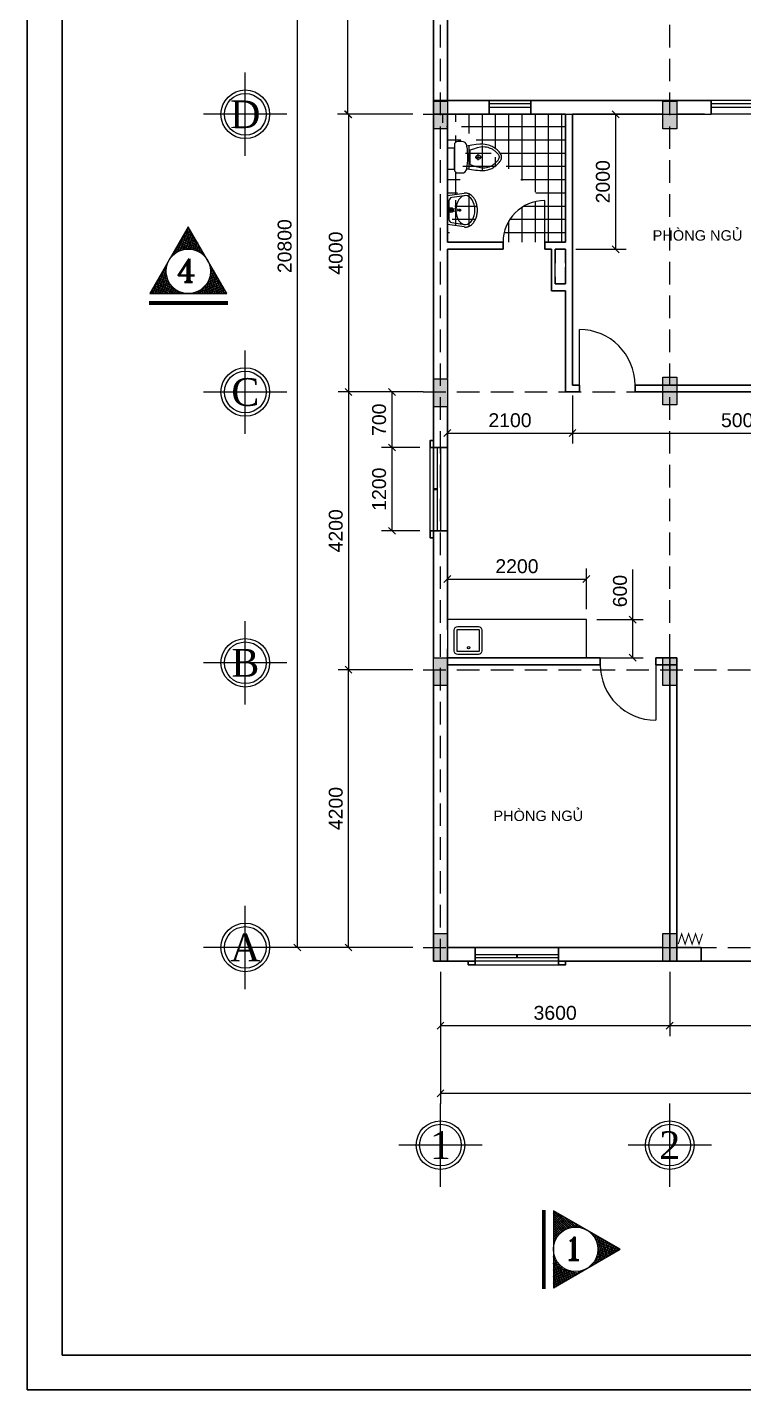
# Model space of a CAD drawing. Extents: x -100 to 171306, y -3236 to 60448.
# Drawn here: x -100 to 10212, y 1048 to 20672 of the extents above; entities that cross this region are included whole.
import ezdxf
from ezdxf.enums import TextEntityAlignment as Align

# ---------------------------------------------------------------- set-up
doc = ezdxf.new("R2010")
doc.units = 0
doc.header["$LTSCALE"] = 1300
doc.linetypes.add('HIDDEN', pattern=[0.375, 0.25, -0.125])
doc.layers.get('0').update_dxf_attribs({"linetype": 'CONTINUOUS'})
doc.layers.get('DEFPOINTS').update_dxf_attribs({"linetype": 'CONTINUOUS'})
for name, color, linetype in [('11', 7, 'CONTINUOUS'), ('BAO', 3, 'CONTINUOUS'), ('COT', 1, 'CONTINUOUS'), ('CUA', 4, 'CONTINUOUS'), ('HATCH', 5, 'CONTINUOUS'), ('RANH', 2, 'CONTINUOUS'), ('TBI', 2, 'CONTINUOUS'), ('TEXT', 7, 'CONTINUOUS'), ('TIM', 6, 'CONTINUOUS')]:
    doc.layers.add(name, color=color, linetype=linetype)
doc.layers.add('TUONG', color=3, linetype='CONTINUOUS', lineweight=30)
doc.styles.add('T2', font='VNI-Times.TTF')
doc.styles.add('TEXT', font='ROMANT.SHX')
doc.styles.add('VNI-HELVE', font='VHELVEN.TTF')
doc.styles.add('VNS', font='VHELVEN.TTF')
doc.dimstyles.new('DIM100S', dxfattribs={"dimscale": 0, "dimtxt": 200, "dimasz": 100, "dimexe": 150, "dimexo": 150, "dimgap": 80, "dimtad": 1, "dimdec": 0, "dimrnd": 50, "dimzin": 0, "dimdsep": 46, "dimtxsty": 'VNI-HELVE', "dimblk1": 'OBLIQUE', "dimblk2": 'OBLIQUE', "dimsah": 1, "dimcen": 0, "dimclrd": 6, "dimclre": 6, "dimclrt": 6, "dimadec": 0, "dimazin": 0, "dimtfac": 1, "dimtdec": 0, "dimtmove": 0, "dimatfit": 3, "dimfxl": 1, "dimtolj": 1, "dimtzin": 0, "dimarcsym": 0})

# ---------------------------------------------------------------- blocks, each defined once
blk = doc.blocks.new('S18B')
at = {"layer": 'CUA', "color": 4, "linetype": 'Continuous'}
for p, q in [((-900, 100), (900, 100)), ((-900, 50), (900, 50)), ((-900, 0), (900, 0)), ((-900, -100), (900, -100))]:
    blk.add_line(p, q, dxfattribs=at)
at = {"layer": 'CUA', "color": 4, "linetype": 'Continuous', "const_width": 30}
for points in [[(-300, 50), (-300, 100)], [(300, 50), (300, 100)]]:
    blk.add_lwpolyline(points, dxfattribs=at)
blk = doc.blocks.new('PNGU')
at = {"layer": 'TEXT', "style": 'VNS'}
blk.add_text('PHOØNG NGUÛ', height=150, dxfattribs=at).set_placement((-700, 0))
blk = doc.blocks.new('S6B')
at = {"layer": 'CUA', "color": 4, "linetype": 'Continuous'}
for p, q in [((-300, 100), (300, 100)), ((-300, 50), (300, 50)), ((-300, 0), (300, 0)), ((-300, -100), (300, -100))]:
    blk.add_line(p, q, dxfattribs=at)
blk = doc.blocks.new('SX')
at = {"layer": 'CUA', "const_width": 15}
blk.add_lwpolyline([(0, 0), (50, 150), (100, 0), (150, 150), (200, 0), (250, 150), (300, 0), (350, 150)], dxfattribs=at)
blk = doc.blocks.new('S1200A')
at = {"layer": '11', "color": 4}
blk.add_line((-600, 50), (600, 50), dxfattribs=at)
blk.add_lwpolyline([(-600, 100), (600, 100), (600, 0), (-600, 0), (-600, 100)], dxfattribs=at)
at = {"layer": '11', "color": 4, "const_width": 30}
blk.add_lwpolyline([(0, 50), (0, 0)], dxfattribs=at)
blk = doc.blocks.new('*X11')
at = {"color": 0}
for p, q in [((-1116012, 47088), (-1115982, 47118)), ((-1115982, 47116), (-1115991, 47124)), ((-1116284, 46603), (-1115986, 46902)), ((-1116243, 46686), (-1115993, 46937)), ((-1116242, 46603), (-1115976, 46869)), ((-1116186, 46787), (-1115998, 46975)), ((-1115894, 46603), (-1116146, 46855)), ((-1115851, 46603), (-1116130, 46882)), ((-1116128, 46887), (-1115998, 47016)), ((-1115809, 46603), (-1116115, 46909)), ((-1115766, 46603), (-1116099, 46936)), ((-1115966, 46845), (-1116084, 46963)), ((-1116070, 46987), (-1115994, 47063)), ((-1115987, 46909), (-1116068, 46990)), ((-1115996, 46960), (-1116053, 47017)), ((-1115999, 47005), (-1116037, 47044)), ((-1115996, 47045), (-1116022, 47071)), ((-1115991, 47082), (-1116006, 47097)), ((-1116276, 46603), (-1116286, 46613)), ((-1116233, 46603), (-1116270, 46640)), ((-1116191, 46603), (-1116255, 46667)), ((-1116148, 46603), (-1116239, 46694)), ((-1116106, 46603), (-1116224, 46721)), ((-1116063, 46603), (-1116208, 46748)), ((-1116199, 46603), (-1115963, 46839)), ((-1116021, 46603), (-1116192, 46775)), ((-1115979, 46603), (-1116177, 46802)), ((-1115936, 46603), (-1116161, 46828)), ((-1116157, 46603), (-1115949, 46811)), ((-1116115, 46603), (-1115933, 46784)), ((-1116072, 46603), (-1115916, 46759)), ((-1116030, 46603), (-1115897, 46736)), ((-1115987, 46603), (-1115876, 46715)), ((-1115945, 46603), (-1115853, 46695)), ((-1115902, 46603), (-1115829, 46676)), ((-1115860, 46603), (-1115804, 46660)), ((-1115818, 46603), (-1115776, 46645)), ((-1115775, 46603), (-1115747, 46632)), ((-1115724, 46603), (-1115756, 46636)), ((-1115733, 46603), (-1115715, 46621)), ((-1115682, 46603), (-1115693, 46614)), ((-1115690, 46603), (-1115682, 46612))]:
    blk.add_line(p, q, dxfattribs=at)
blk = doc.blocks.new('_OBLIQUE')
at = {"color": 0, "linetype": 'ByBlock'}
blk.add_line((-0.5, -0.5), (0.5, 0.5), dxfattribs=at)
blk = doc.blocks.new('*D191')
at = {"layer": 'DEFPOINTS', "color": 0, "linetype": 'Continuous', "transparency": 16777216}
for p in [(5848, 7219), (9148, 7219), (9148, 6292)]:
    blk.add_point(p, dxfattribs=at)
at = {"layer": 'TIM', "color": 6, "linetype": 'Continuous', "lineweight": -2, "transparency": 16777216}
for p, q in [((5848, 7069), (5848, 6142)), ((9148, 7069), (9148, 6142)), ((5848, 6292), (9148, 6292))]:
    blk.add_line(p, q, dxfattribs=at)
at = {"layer": 'TIM', "color": 6, "linetype": 'Continuous', "lineweight": -2, "transparency": 16777216, "xscale": 100, "yscale": 100, "zscale": 100, "rotation": 180}
blk.add_blockref('_OBLIQUE', (5848, 6292), dxfattribs=at)
at = {"layer": 'TIM', "color": 6, "linetype": 'Continuous', "lineweight": -2, "transparency": 16777216, "xscale": 100, "yscale": 100, "zscale": 100}
blk.add_blockref('_OBLIQUE', (9148, 6292), dxfattribs=at)
at = {"layer": 'TIM', "color": 6, "linetype": 'Continuous', "transparency": 16777216, "insert": (7498, 6475), "char_height": 200, "attachment_point": 5, "style": 'VNI-HELVE'}
blk.add_mtext('\\A1;3600', dxfattribs=at)
blk = doc.blocks.new('*D192')
at = {"layer": 'DEFPOINTS', "color": 0, "linetype": 'Continuous', "transparency": 16777216}
for p in [(9148, 7219), (12660, 6840), (12660, 6292)]:
    blk.add_point(p, dxfattribs=at)
at = {"layer": 'TIM', "color": 6, "linetype": 'Continuous', "lineweight": -2, "transparency": 16777216}
for p, q in [((9148, 7069), (9148, 6142)), ((12660, 6690), (12660, 6142)), ((9148, 6292), (12660, 6292))]:
    blk.add_line(p, q, dxfattribs=at)
at = {"layer": 'TIM', "color": 6, "linetype": 'Continuous', "lineweight": -2, "transparency": 16777216, "xscale": 100, "yscale": 100, "zscale": 100, "rotation": 180}
blk.add_blockref('_OBLIQUE', (9148, 6292), dxfattribs=at)
at = {"layer": 'TIM', "color": 6, "linetype": 'Continuous', "lineweight": -2, "transparency": 16777216, "xscale": 100, "yscale": 100, "zscale": 100}
blk.add_blockref('_OBLIQUE', (12660, 6292), dxfattribs=at)
at = {"layer": 'TIM', "color": 6, "linetype": 'Continuous', "transparency": 16777216, "insert": (10904, 6475), "char_height": 200, "attachment_point": 5, "style": 'VNI-HELVE'}
blk.add_mtext('\\A1;3600', dxfattribs=at)
blk = doc.blocks.new('*D206')
at = {"layer": 'DEFPOINTS', "color": 0, "linetype": 'Continuous', "transparency": 16777216}
for p in [(5848, 6883), (31852, 6883), (31852, 5318)]:
    blk.add_point(p, dxfattribs=at)
at = {"layer": 'TIM', "color": 6, "linetype": 'Continuous', "lineweight": -2, "transparency": 16777216}
for p, q in [((5848, 6733), (5848, 5168)), ((31852, 6733), (31852, 5168)), ((5848, 5318), (31852, 5318))]:
    blk.add_line(p, q, dxfattribs=at)
at = {"layer": 'TIM', "color": 6, "linetype": 'Continuous', "lineweight": -2, "transparency": 16777216, "xscale": 100, "yscale": 100, "zscale": 100, "rotation": 180}
blk.add_blockref('_OBLIQUE', (5848, 5318), dxfattribs=at)
at = {"layer": 'TIM', "color": 6, "linetype": 'Continuous', "lineweight": -2, "transparency": 16777216, "xscale": 100, "yscale": 100, "zscale": 100}
blk.add_blockref('_OBLIQUE', (31852, 5318), dxfattribs=at)
at = {"layer": 'TIM', "color": 6, "linetype": 'Continuous', "transparency": 16777216, "insert": (19158, 5501), "char_height": 200, "attachment_point": 5, "style": 'VNI-HELVE'}
blk.add_mtext('\\A1;27600', dxfattribs=at)
blk = doc.blocks.new('*D208')
at = {"layer": 'DEFPOINTS', "color": 0, "linetype": 'Continuous', "transparency": 16777216}
for p in [(5548, 14619), (5148, 13419), (5698, 13419)]:
    blk.add_point(p, dxfattribs=at)
at = {"layer": 'TIM', "color": 6, "linetype": 'Continuous', "lineweight": -2, "transparency": 16777216}
for p, q in [((5398, 14619), (4998, 14619)), ((5148, 14619), (5148, 13419)), ((5548, 13419), (4998, 13419))]:
    blk.add_line(p, q, dxfattribs=at)
at = {"layer": 'TIM', "color": 6, "linetype": 'Continuous', "lineweight": -2, "transparency": 16777216, "xscale": 100, "yscale": 100, "zscale": 100}
for p, rotation in [((5148, 14619), 90), ((5148, 13419), 270)]:
    blk.add_blockref('_OBLIQUE', p, dxfattribs=dict(at, rotation=rotation))
at = {"layer": 'TIM', "color": 6, "linetype": 'Continuous', "transparency": 16777216, "insert": (4965, 14019), "char_height": 200, "attachment_point": 5, "rotation": 90, "style": 'VNI-HELVE'}
blk.add_mtext('\\A1;1200', dxfattribs=at)
blk = doc.blocks.new('*D209')
at = {"layer": 'DEFPOINTS', "color": 0, "linetype": 'Continuous', "transparency": 16777216}
for p in [(4515, 23407), (5750, 23407), (5598, 19419)]:
    blk.add_point(p, dxfattribs=at)
at = {"layer": 'TIM', "color": 6, "linetype": 'Continuous', "lineweight": -2, "transparency": 16777216}
for p, q in [((5600, 23407), (4365, 23407)), ((4515, 19419), (4515, 23407)), ((5448, 19419), (4365, 19419))]:
    blk.add_line(p, q, dxfattribs=at)
at = {"layer": 'TIM', "color": 6, "linetype": 'Continuous', "lineweight": -2, "transparency": 16777216, "xscale": 100, "yscale": 100, "zscale": 100}
for p, rotation in [((4515, 23407), 90), ((4515, 19419), 270)]:
    blk.add_blockref('_OBLIQUE', p, dxfattribs=dict(at, rotation=rotation))
at = {"layer": 'TIM', "color": 6, "linetype": 'Continuous', "transparency": 16777216, "insert": (4332, 21413), "char_height": 200, "attachment_point": 5, "rotation": 90, "style": 'VNI-HELVE'}
blk.add_mtext('\\A1;4200', dxfattribs=at)
blk = doc.blocks.new('*D211')
at = {"layer": 'DEFPOINTS', "color": 0, "linetype": 'Continuous', "transparency": 16777216}
for p in [(7948, 12725), (5948, 12141), (7948, 12141)]:
    blk.add_point(p, dxfattribs=at)
at = {"layer": 'TIM', "color": 6, "linetype": 'Continuous', "lineweight": -2, "transparency": 16777216}
for p, q in [((5948, 12291), (5948, 12875)), ((7948, 12291), (7948, 12875)), ((5948, 12725), (7948, 12725))]:
    blk.add_line(p, q, dxfattribs=at)
at = {"layer": 'TIM', "color": 6, "linetype": 'Continuous', "lineweight": -2, "transparency": 16777216, "xscale": 100, "yscale": 100, "zscale": 100, "rotation": 180}
blk.add_blockref('_OBLIQUE', (5948, 12725), dxfattribs=at)
at = {"layer": 'TIM', "color": 6, "linetype": 'Continuous', "lineweight": -2, "transparency": 16777216, "xscale": 100, "yscale": 100, "zscale": 100}
blk.add_blockref('_OBLIQUE', (7948, 12725), dxfattribs=at)
at = {"layer": 'TIM', "color": 6, "linetype": 'Continuous', "transparency": 16777216, "insert": (6948, 12908), "char_height": 200, "attachment_point": 5, "style": 'VNI-HELVE'}
blk.add_mtext('\\A1;2200', dxfattribs=at)
blk = doc.blocks.new('*D212')
at = {"layer": 'DEFPOINTS', "color": 0, "linetype": 'Continuous', "transparency": 16777216}
for p in [(7948, 12141), (8615, 12141), (7948, 11591)]:
    blk.add_point(p, dxfattribs=at)
at = {"layer": 'TIM', "color": 6, "linetype": 'Continuous', "lineweight": -2, "transparency": 16777216}
for p, q in [((8615, 12141), (8615, 12862)), ((8098, 12141), (8765, 12141)), ((8615, 11591), (8615, 12141)), ((8098, 11591), (8765, 11591))]:
    blk.add_line(p, q, dxfattribs=at)
at = {"layer": 'TIM', "color": 6, "linetype": 'Continuous', "lineweight": -2, "transparency": 16777216, "xscale": 100, "yscale": 100, "zscale": 100}
for p, rotation in [((8615, 12141), 90), ((8615, 11591), 270)]:
    blk.add_blockref('_OBLIQUE', p, dxfattribs=dict(at, rotation=rotation))
at = {"layer": 'TIM', "color": 6, "linetype": 'Continuous', "transparency": 16777216, "insert": (8432, 12551), "char_height": 200, "attachment_point": 5, "rotation": 90, "style": 'VNI-HELVE'}
blk.add_mtext('\\A1;600', dxfattribs=at)
blk = doc.blocks.new('*D213')
at = {"layer": 'DEFPOINTS', "color": 0, "linetype": 'Continuous', "transparency": 16777216}
for p in [(7748, 15519), (5948, 15207), (7748, 14828)]:
    blk.add_point(p, dxfattribs=at)
at = {"layer": 'TIM', "color": 6, "linetype": 'Continuous', "lineweight": -2, "transparency": 16777216}
for p, q in [((7748, 15369), (7748, 14678)), ((5948, 15057), (5948, 14678)), ((5948, 14828), (7748, 14828))]:
    blk.add_line(p, q, dxfattribs=at)
at = {"layer": 'TIM', "color": 6, "linetype": 'Continuous', "lineweight": -2, "transparency": 16777216, "xscale": 100, "yscale": 100, "zscale": 100, "rotation": 180}
blk.add_blockref('_OBLIQUE', (5948, 14828), dxfattribs=at)
at = {"layer": 'TIM', "color": 6, "linetype": 'Continuous', "lineweight": -2, "transparency": 16777216, "xscale": 100, "yscale": 100, "zscale": 100}
blk.add_blockref('_OBLIQUE', (7748, 14828), dxfattribs=at)
at = {"layer": 'TIM', "color": 6, "linetype": 'Continuous', "transparency": 16777216, "insert": (6848, 15011), "char_height": 200, "attachment_point": 5, "style": 'VNI-HELVE'}
blk.add_mtext('\\A1;2100', dxfattribs=at)
blk = doc.blocks.new('*D214')
at = {"layer": 'DEFPOINTS', "color": 0, "linetype": 'Continuous', "transparency": 16777216}
for p in [(3788, 27619), (5598, 27619), (5598, 7418)]:
    blk.add_point(p, dxfattribs=at)
at = {"layer": 'TIM', "color": 6, "linetype": 'Continuous', "lineweight": -2, "transparency": 16777216}
for p, q in [((5448, 27619), (3638, 27619)), ((3788, 7418), (3788, 27619)), ((5448, 7418), (3638, 7418))]:
    blk.add_line(p, q, dxfattribs=at)
at = {"layer": 'TIM', "color": 6, "linetype": 'Continuous', "lineweight": -2, "transparency": 16777216, "xscale": 100, "yscale": 100, "zscale": 100}
for p, rotation in [((3788, 27619), 90), ((3788, 7418), 270)]:
    blk.add_blockref('_OBLIQUE', p, dxfattribs=dict(at, rotation=rotation))
at = {"layer": 'TIM', "color": 6, "linetype": 'Continuous', "transparency": 16777216, "insert": (3605, 17519), "char_height": 200, "attachment_point": 5, "rotation": 90, "style": 'VNI-HELVE'}
blk.add_mtext('\\A1;20800', dxfattribs=at)
blk = doc.blocks.new('*D215')
at = {"layer": 'DEFPOINTS', "color": 0, "linetype": 'Continuous', "transparency": 16777216}
for p in [(7748, 19419), (7648, 17475), (8369, 17475)]:
    blk.add_point(p, dxfattribs=at)
at = {"layer": 'TIM', "color": 6, "linetype": 'Continuous', "lineweight": -2, "transparency": 16777216}
for p, q in [((7898, 19419), (8519, 19419)), ((8369, 19419), (8369, 17475)), ((7798, 17475), (8519, 17475))]:
    blk.add_line(p, q, dxfattribs=at)
at = {"layer": 'TIM', "color": 6, "linetype": 'Continuous', "lineweight": -2, "transparency": 16777216, "xscale": 100, "yscale": 100, "zscale": 100}
for p, rotation in [((8369, 19419), 90), ((8369, 17475), 270)]:
    blk.add_blockref('_OBLIQUE', p, dxfattribs=dict(at, rotation=rotation))
at = {"layer": 'TIM', "color": 6, "linetype": 'Continuous', "transparency": 16777216, "insert": (8186, 18447), "char_height": 200, "attachment_point": 5, "rotation": 90, "style": 'VNI-HELVE'}
blk.add_mtext('\\A1;2000', dxfattribs=at)
blk = doc.blocks.new('*D262')
at = {"layer": 'DEFPOINTS', "color": 0, "linetype": 'Continuous', "transparency": 16777216}
for p in [(7748, 15369), (12644, 15025), (12644, 14828)]:
    blk.add_point(p, dxfattribs=at)
at = {"layer": 'TIM', "color": 6, "linetype": 'Continuous', "lineweight": -2, "transparency": 16777216}
for p, q in [((7748, 15219), (7748, 14678)), ((7748, 14828), (12644, 14828)), ((12644, 14875), (12644, 14678))]:
    blk.add_line(p, q, dxfattribs=at)
at = {"layer": 'TIM', "color": 6, "linetype": 'Continuous', "lineweight": -2, "transparency": 16777216, "xscale": 100, "yscale": 100, "zscale": 100, "rotation": 180}
blk.add_blockref('_OBLIQUE', (7748, 14828), dxfattribs=at)
at = {"layer": 'TIM', "color": 6, "linetype": 'Continuous', "lineweight": -2, "transparency": 16777216, "xscale": 100, "yscale": 100, "zscale": 100}
blk.add_blockref('_OBLIQUE', (12644, 14828), dxfattribs=at)
at = {"layer": 'TIM', "color": 6, "linetype": 'Continuous', "transparency": 16777216, "insert": (10196, 15011), "char_height": 200, "attachment_point": 5, "style": 'VNI-HELVE'}
blk.add_mtext('\\A1;5000', dxfattribs=at)
blk = doc.blocks.new('*D270')
at = {"layer": 'DEFPOINTS', "color": 0, "linetype": 'Continuous', "transparency": 16777216}
for p in [(4524, 11419), (5598, 11419), (5598, 7418)]:
    blk.add_point(p, dxfattribs=at)
at = {"layer": 'TIM', "color": 6, "linetype": 'Continuous', "lineweight": -2, "transparency": 16777216}
for p, q in [((5448, 11419), (4374, 11419)), ((4524, 7418), (4524, 11419)), ((5448, 7418), (4374, 7418))]:
    blk.add_line(p, q, dxfattribs=at)
at = {"layer": 'TIM', "color": 6, "linetype": 'Continuous', "lineweight": -2, "transparency": 16777216, "xscale": 100, "yscale": 100, "zscale": 100}
for p, rotation in [((4524, 11419), 90), ((4524, 7418), 270)]:
    blk.add_blockref('_OBLIQUE', p, dxfattribs=dict(at, rotation=rotation))
at = {"layer": 'TIM', "color": 6, "linetype": 'Continuous', "transparency": 16777216, "insert": (4341, 9419), "char_height": 200, "attachment_point": 5, "rotation": 90, "style": 'VNI-HELVE'}
blk.add_mtext('\\A1;4200', dxfattribs=at)
blk = doc.blocks.new('*D271')
at = {"layer": 'DEFPOINTS', "color": 0, "linetype": 'Continuous', "transparency": 16777216}
for p in [(5598, 15419), (4524, 11419), (5598, 11419)]:
    blk.add_point(p, dxfattribs=at)
at = {"layer": 'TIM', "color": 6, "linetype": 'Continuous', "lineweight": -2, "transparency": 16777216}
for p, q in [((5448, 15419), (4374, 15419)), ((4524, 15419), (4524, 11419)), ((5448, 11419), (4374, 11419))]:
    blk.add_line(p, q, dxfattribs=at)
at = {"layer": 'TIM', "color": 6, "linetype": 'Continuous', "lineweight": -2, "transparency": 16777216, "xscale": 100, "yscale": 100, "zscale": 100}
for p, rotation in [((4524, 15419), 90), ((4524, 11419), 270)]:
    blk.add_blockref('_OBLIQUE', p, dxfattribs=dict(at, rotation=rotation))
at = {"layer": 'TIM', "color": 6, "linetype": 'Continuous', "transparency": 16777216, "insert": (4341, 13419), "char_height": 200, "attachment_point": 5, "rotation": 90, "style": 'VNI-HELVE'}
blk.add_mtext('\\A1;4200', dxfattribs=at)
blk = doc.blocks.new('*D272')
at = {"layer": 'DEFPOINTS', "color": 0, "linetype": 'Continuous', "transparency": 16777216}
for p in [(5748, 15419), (5148, 14619), (5698, 14619)]:
    blk.add_point(p, dxfattribs=at)
at = {"layer": 'TIM', "color": 6, "linetype": 'Continuous', "lineweight": -2, "transparency": 16777216}
for p, q in [((5598, 15419), (4998, 15419)), ((5148, 15419), (5148, 14619)), ((5548, 14619), (4998, 14619))]:
    blk.add_line(p, q, dxfattribs=at)
at = {"layer": 'TIM', "color": 6, "linetype": 'Continuous', "lineweight": -2, "transparency": 16777216, "xscale": 100, "yscale": 100, "zscale": 100}
for p, rotation in [((5148, 15419), 90), ((5148, 14619), 270)]:
    blk.add_blockref('_OBLIQUE', p, dxfattribs=dict(at, rotation=rotation))
at = {"layer": 'TIM', "color": 6, "linetype": 'Continuous', "transparency": 16777216, "insert": (4965, 15019), "char_height": 200, "attachment_point": 5, "rotation": 90, "style": 'VNI-HELVE'}
blk.add_mtext('\\A1;700', dxfattribs=at)
blk = doc.blocks.new('*D273')
at = {"layer": 'DEFPOINTS', "color": 0, "linetype": 'Continuous', "transparency": 16777216}
for p in [(5598, 19419), (4524, 15419), (5598, 15419)]:
    blk.add_point(p, dxfattribs=at)
at = {"layer": 'TIM', "color": 6, "linetype": 'Continuous', "lineweight": -2, "transparency": 16777216}
for p, q in [((5448, 19419), (4374, 19419)), ((4524, 19419), (4524, 15419)), ((5448, 15419), (4374, 15419))]:
    blk.add_line(p, q, dxfattribs=at)
at = {"layer": 'TIM', "color": 6, "linetype": 'Continuous', "lineweight": -2, "transparency": 16777216, "xscale": 100, "yscale": 100, "zscale": 100}
for p, rotation in [((4524, 19419), 90), ((4524, 15419), 270)]:
    blk.add_blockref('_OBLIQUE', p, dxfattribs=dict(at, rotation=rotation))
at = {"layer": 'TIM', "color": 6, "linetype": 'Continuous', "transparency": 16777216, "insert": (4341, 17419), "char_height": 200, "attachment_point": 5, "rotation": 90, "style": 'VNI-HELVE'}
blk.add_mtext('\\A1;4000', dxfattribs=at)

msp = doc.modelspace()

# ---------------------------------------------------------------- hatches: boundary and pattern name
at = {"layer": 'HATCH', "linetype": 'Continuous'}
h = msp.add_hatch(dxfattribs=at)
h.set_pattern_fill('NET', color=5, scale=60, style=0)
h.set_pattern_definition([(0, (-216.38, 4e-12), (0, 190.5), []), (90, (-216.38, 4e-12), (-190.5, 1e-14), [])])
h.paths.add_polyline_path([(5947.7, 18628.7), (6047.7, 18628.7), (6047.7, 18928.7), (5947.7, 18928.7)], flags=17)
edge = h.paths.add_edge_path(flags=16)
edge.add_line((6187.8, 17795.2), (5947.7, 17830.2))
edge.add_line((5947.7, 17830.2), (5947.7, 18247.2))
edge.add_line((5947.7, 18247.2), (6187.8, 18282.1))
edge.add_spline(control_points=[(6187.8, 18282.1), (6192.9, 18282.9), (6198.1, 18283.3), (6210.8, 18283.6), (6218.4, 18283.1), (6233.3, 18280.7), (6240.6, 18278.8), (6255, 18273.9), (6262, 18270.8), (6277.3, 18262.6), (6285.5, 18257), (6301, 18244.5), (6308.2, 18237.4), (6323.4, 18220.2), (6331, 18209.7), (6347.2, 18182.6), (6355.1, 18165.4), (6367.6, 18128.9), (6372.3, 18109.7), (6378.1, 18070.2), (6379.3, 18050), (6378.3, 18009.8), (6376.1, 17989.7), (6368.3, 17950.9), (6362.7, 17932.1), (6348.3, 17896.9), (6339.5, 17880.5), (6323.8, 17858.1), (6318.1, 17850.9), (6305.8, 17837.6), (6299.3, 17831.5), (6285.5, 17820.4), (6278.3, 17815.5), (6265.7, 17808.4), (6260.6, 17806), (6250.1, 17801.7), (6244.8, 17799.8), (6233.9, 17796.9), (6228.4, 17795.8), (6217.2, 17794.3), (6211.6, 17793.9), (6206, 17793.9), (6205.5, 17793.9), (6205.1, 17793.9), (6199, 17794), (6193.4, 17794.4), (6187.8, 17795.2)], knot_values=[6.1880411, 6.1880411, 6.1880411, 6.1880411, 6.2688333, 6.2688333, 6.3867156, 6.3867156, 6.5045978, 6.5045978, 6.6224801, 6.6224801, 6.7733578, 6.7733578, 6.9242356, 6.9242356, 7.1114109, 7.1114109, 7.371536, 7.371536, 7.6316612, 7.6316612, 7.8917863, 7.8917863, 8.1519115, 8.1519115, 8.4120366, 8.4120366, 8.6721617, 8.6721617, 8.8060624, 8.8060624, 8.9399631, 8.9399631, 9.0738637, 9.0738637, 9.1615923, 9.1615923, 9.2493209, 9.2493209, 9.3370495, 9.3370495, 9.4247781, 9.4247781, 9.4247781, 9.4323083, 9.4323083, 9.5199224, 9.5199224, 9.5199224, 9.5199224], degree=3, periodic=0)
edge = h.paths.add_edge_path()
edge.add_arc((6152.7, 18953), 75, 10.70925, 90)
edge.add_line((6152.7, 19028), (6097.7, 19028))
edge.add_arc((6097.7, 18978), 50, 90, 180)
edge.add_line((6047.7, 18978), (6047.7, 18623))
edge.add_arc((6097.7, 18623), 50, 180, 270)
edge.add_line((6097.7, 18573), (6152.7, 18573))
edge.add_arc((6152.7, 18648), 75, 270.00923, 350.50685)
edge.add_line((6226.7, 18635.7), (6232.3, 18634.5))
edge.add_line((6232.3, 18634.5), (6246.1, 18631.9))
edge.add_line((6246.1, 18631.9), (6266.5, 18628.3))
edge.add_line((6266.5, 18628.3), (6291.9, 18624))
edge.add_line((6291.9, 18624), (6320.8, 18619.5))
edge.add_line((6320.8, 18619.5), (6351.6, 18615.3))
edge.add_line((6351.6, 18615.3), (6382.8, 18611.7))
edge.add_line((6382.8, 18611.7), (6412.8, 18609.3))
edge.add_line((6412.8, 18609.3), (6440.4, 18608.4))
edge.add_line((6440.4, 18608.4), (6465.4, 18609))
edge.add_line((6465.4, 18609), (6488.2, 18610.8))
edge.add_line((6488.2, 18610.8), (6508.8, 18613.7))
edge.add_line((6508.8, 18613.7), (6527.5, 18617.5))
edge.add_line((6527.5, 18617.5), (6544.4, 18622.2))
edge.add_line((6544.4, 18622.2), (6559.9, 18627.5))
edge.add_line((6559.9, 18627.5), (6574.1, 18633.3))
edge.add_line((6574.1, 18633.3), (6587.2, 18639.5))
edge.add_line((6587.2, 18639.5), (6599.4, 18646))
edge.add_line((6599.4, 18646), (6610.8, 18652.9))
edge.add_line((6610.8, 18652.9), (6621.7, 18660.2))
edge.add_line((6621.7, 18660.2), (6632.2, 18668))
edge.add_line((6632.2, 18668), (6642.4, 18676.1))
edge.add_line((6642.4, 18676.1), (6652.7, 18684.7))
edge.add_line((6652.7, 18684.7), (6663.1, 18693.7))
edge.add_line((6663.1, 18693.7), (6673.7, 18703.3))
edge.add_line((6673.7, 18703.3), (6684.4, 18713.6))
edge.add_line((6684.4, 18713.6), (6694.6, 18724.7))
edge.add_line((6694.6, 18724.7), (6704.1, 18736.9))
edge.add_line((6704.1, 18736.9), (6712.5, 18750.4))
edge.add_line((6712.5, 18750.4), (6719.5, 18765.4))
edge.add_line((6719.5, 18765.4), (6724.6, 18782))
edge.add_line((6724.6, 18782), (6727.7, 18800.5))
edge.add_line((6727.7, 18800.5), (6724.3, 18818.9))
edge.add_line((6724.3, 18818.9), (6718.9, 18835.5))
edge.add_line((6718.9, 18835.5), (6711.6, 18850.3))
edge.add_line((6711.6, 18850.3), (6703, 18863.7))
edge.add_line((6703, 18863.7), (6693.3, 18875.7))
edge.add_line((6693.3, 18875.7), (6682.9, 18886.7))
edge.add_line((6682.9, 18886.7), (6672.1, 18896.7))
edge.add_line((6672.1, 18896.7), (6661.3, 18906.1))
edge.add_line((6661.3, 18906.1), (6650.7, 18915))
edge.add_line((6650.7, 18915), (6640.1, 18923.5))
edge.add_line((6640.1, 18923.5), (6629.3, 18931.5))
edge.add_line((6629.3, 18931.5), (6617.8, 18939.3))
edge.add_line((6617.8, 18939.3), (6605.3, 18946.7))
edge.add_line((6605.3, 18946.7), (6591.6, 18953.9))
edge.add_line((6591.6, 18953.9), (6576.4, 18961))
edge.add_line((6576.4, 18961), (6559.2, 18967.9))
edge.add_line((6559.2, 18967.9), (6539.7, 18974.6))
edge.add_line((6539.7, 18974.6), (6516.6, 18980.5))
edge.add_line((6516.6, 18980.5), (6488.6, 18984.8))
edge.add_line((6488.6, 18984.8), (6454.3, 18986.8))
edge.add_line((6454.3, 18986.8), (6412.5, 18985.9))
edge.add_line((6412.5, 18985.9), (6361.7, 18981.2))
edge.add_line((6361.7, 18981.2), (6300.6, 18972))
edge.add_line((6300.6, 18972), (6228, 18957.6))
edge.add_line((5947.7, 17575.1), (6747.7, 17575.1))
edge.add_line((5947.7, 17575.1), (5947.7, 19418.7))
edge.add_arc((7347.7, 17575.1), 600, 90, 180)
edge.add_line((7347.7, 17575.1), (7347.7, 18175.1))
edge.add_line((7347.7, 17575.1), (7347.7, 17475.1))
edge.add_line((7347.7, 17575.1), (7647.7, 17575.1))
edge.add_line((7647.7, 17575.1), (7647.7, 19418.7))
edge.add_line((5747.7, 19418.7), (7647.7, 19418.7))

# ---------------------------------------------------------------- linework, layer by layer
at = {"layer": 'BAO', "color": 3, "linetype": 'Continuous'}
for p, q in [((3038.2, 18818.7), (3038.2, 20018.7)), ((3638.2, 19418.7), (2438.2, 19418.7)), ((3038.2, 14818.4), (3038.2, 16018.4)), ((3638.2, 15418.4), (2438.2, 15418.4)), ((3038.2, 10918.1), (3038.2, 12118.1)), ((3638.2, 11518.1), (2438.2, 11518.1)), ((3038.2, 6818.4), (3038.2, 8018.4)), ((3638.2, 7418.4), (2438.2, 7418.4)), ((5847.7, 3970.7), (5847.7, 5170.7)), ((9147.7, 3970.7), (9147.7, 5170.7)), ((6447.7, 4570.7), (5247.7, 4570.7)), ((9747.7, 4570.7), (8547.7, 4570.7))]:
    msp.add_line(p, q, dxfattribs=at)
for centre, radius in [((3038.2, 19418.7), 350), ((3038.2, 19418.7), 300), ((3038.2, 15418.4), 350), ((3038.2, 15418.4), 300), ((3038.2, 11518.1), 350), ((3038.2, 11518.1), 300), ((3038.2, 7418.4), 350), ((3038.2, 7418.4), 300), ((5847.7, 4570.7), 350), ((9147.7, 4570.7), 350), ((5847.7, 4570.7), 300), ((9147.7, 4570.7), 300)]:
    msp.add_circle(centre, radius, dxfattribs=at)
at = {"layer": 'COT', "linetype": 'Continuous'}
for points in [[(5747.7, 19606.7), (5947.7, 19606.7), (5947.7, 19207.3), (5747.7, 19207.3)], [(9047.7, 19606.7), (9247.7, 19606.7), (9247.7, 19207.3), (9047.7, 19207.3)], [(5747.7, 15606.7), (5947.7, 15606.7), (5947.7, 15207.3), (5747.7, 15207.3)], [(9047.7, 15631), (9247.7, 15631), (9247.7, 15231.7), (9047.7, 15231.7)], [(5747.7, 11591), (5947.7, 11591), (5947.7, 11191.6), (5747.7, 11191.6)], [(9047.7, 11591), (9247.7, 11591), (9247.7, 11191.6), (9047.7, 11191.6)], [(5747.7, 7618.1), (5947.7, 7618.1), (5947.7, 7218.7), (5747.7, 7218.7)], [(9047.7, 7618.1), (9247.7, 7618.1), (9247.7, 7218.7), (9047.7, 7218.7)]]:
    msp.add_lwpolyline(points, close=True, dxfattribs=at)
for points in [[(5747.7, 19207.3), (5947.7, 19207.3), (5747.7, 19606.7), (5947.7, 19606.7)], [(9047.7, 19207.3), (9247.7, 19207.3), (9047.7, 19606.7), (9247.7, 19606.7)], [(5747.7, 15207.3), (5947.7, 15207.3), (5747.7, 15606.7), (5947.7, 15606.7)], [(9047.7, 15231.7), (9247.7, 15231.7), (9047.7, 15631), (9247.7, 15631)], [(5747.7, 11191.6), (5947.7, 11191.6), (5747.7, 11591), (5947.7, 11591)], [(9047.7, 11191.6), (9247.7, 11191.6), (9047.7, 11591), (9247.7, 11591)], [(5747.7, 7218.7), (5947.7, 7218.7), (5747.7, 7618.1), (5947.7, 7618.1)], [(9047.7, 7218.7), (9247.7, 7218.7), (9047.7, 7618.1), (9247.7, 7618.1)]]:
    msp.add_solid(points, dxfattribs=at)
at = {"layer": 'CUA', "color": 3, "linetype": 'Continuous'}
msp.add_line((7347.7, 17575.1), (7347.7, 18175.1), dxfattribs=at)
at = {"layer": 'CUA', "color": 4, "linetype": 'Continuous'}
for p, q in [((7847.7, 15518.7), (7847.7, 16318.7)), ((5697.7, 13418.7), (5697.7, 14618.7)), ((8947.7, 11491), (8947.7, 10691)), ((8947.7, 11491), (8947.7, 10691)), ((6347.7, 7168.7), (7547.7, 7168.7))]:
    msp.add_line(p, q, dxfattribs=at)
at = {"layer": 'CUA', "color": 3, "linetype": 'Continuous'}
msp.add_arc((7347.7, 17575.1), 600, 90, 180, dxfattribs=at)
at = {"layer": 'CUA', "color": 4, "linetype": 'Continuous'}
for centre, start, end in [((7847.7, 15518.7), 0, 90), ((8947.7, 11491), 180, 270), ((8947.7, 11491), 180, 270)]:
    msp.add_arc(centre, 800, start, end, dxfattribs=at)
at = {"layer": 'RANH', "color": 2, "linetype": 'HIDDEN'}
for p, q in [((5847.7, 7218.7), (5847.7, 28379.8)), ((9147.7, 7218.7), (9147.7, 28379.8)), ((5597.7, 19418.7), (9741.9, 19418.7)), ((5597.7, 15418.7), (64573, 15418.7)), ((5597.7, 11418.7), (64573, 11418.7)), ((5597.7, 7418.4), (64573, 7418.4))]:
    msp.add_line(p, q, dxfattribs=at)
at = {"layer": 'TBI', "color": 2, "linetype": 'Continuous'}
for p, q in [((6276.7, 18696.2), (6276.7, 18904.8)), ((6391.6, 18756.4), (6391.6, 18844.6)), ((6347.5, 18800.5), (6435.8, 18800.5)), ((6125.8, 18020), (6125.8, 18058.7)), ((6144.5, 18038.7), (6105.8, 18038.7)), ((7497.7, 16975.1), (7497.7, 17475.1)), ((7647.7, 17475.1), (7497.7, 17475.1)), ((7647.7, 17475.1), (7647.7, 16975.1)), ((7647.7, 16975.1), (7497.7, 16975.1))]:
    msp.add_line(p, q, dxfattribs=at)
at = {"layer": 'TBI', "color": 3}
for p, q in [((7947.7, 12141), (5947.7, 12141)), ((5947.7, 12141), (5947.7, 11591)), ((7947.7, 11591), (7947.7, 12141)), ((5947.7, 11591), (7947.7, 11591))]:
    msp.add_line(p, q, dxfattribs=at)
at = {"layer": 'TBI', "color": 2, "linetype": 'Continuous'}
msp.add_lwpolyline([(5947.7, 18628.7), (6047.7, 18628.7), (6047.7, 18928.7), (5947.7, 18928.7)], close=True, dxfattribs=at)
for points in [[(6226.4, 18966.9, 0.3604695), (6152.7, 19028), (6152.7, 19028), (6097.7, 19028, 0.4142136), (6047.7, 18978), (6047.7, 18623, 0.4142136), (6097.7, 18573), (6152.7, 18573, 0.3664311), (6226.7, 18635.7), (6232.3, 18634.5), (6246.1, 18631.9), (6266.5, 18628.3), (6291.9, 18624), (6320.8, 18619.5), (6351.6, 18615.3), (6382.8, 18611.7), (6412.8, 18609.3), (6440.4, 18608.4), (6465.4, 18609), (6488.2, 18610.8), (6508.8, 18613.7), (6527.5, 18617.5), (6544.4, 18622.2), (6559.9, 18627.5), (6574.1, 18633.3), (6587.2, 18639.5), (6599.4, 18646), (6610.8, 18652.9), (6621.7, 18660.2), (6632.2, 18668), (6642.4, 18676.1), (6652.7, 18684.7), (6663.1, 18693.7), (6673.7, 18703.3), (6684.4, 18713.6), (6694.6, 18724.7), (6704.1, 18736.9), (6712.5, 18750.4), (6719.5, 18765.4), (6724.6, 18782), (6727.7, 18800.5), (6724.3, 18818.9), (6718.9, 18835.5), (6711.6, 18850.3), (6703, 18863.7), (6693.3, 18875.7), (6682.9, 18886.7), (6672.1, 18896.7), (6661.3, 18906.1), (6650.7, 18915), (6640.1, 18923.5), (6629.3, 18931.5), (6617.8, 18939.3), (6605.3, 18946.7), (6591.6, 18953.9), (6576.4, 18961), (6559.2, 18967.9), (6539.7, 18974.6), (6516.6, 18980.5), (6488.6, 18984.8), (6454.3, 18986.8), (6412.5, 18985.9), (6361.7, 18981.2), (6300.6, 18972), (6228, 18957.6)], [(6193.9, 18246.4), (6010.5, 18219.7, 0.3724924), (5967.7, 18170.2), (5967.7, 17907.2, 0.3724924), (6010.5, 17857.7), (6193.9, 17831)]]:
    msp.add_lwpolyline(points, format="xyb", dxfattribs=at)
for points in [[(6276.7, 18904.8), (6328.3, 18922.5), (6379.8, 18940.2), (6422.7, 18951), (6457.7, 18953.2), (6487, 18952.1), (6510.7, 18948.7), (6530.6, 18943.8), (6548, 18937.8), (6563.7, 18931.5), (6577.4, 18925.2), (6589.6, 18918.7), (6600.5, 18912.2), (6610.7, 18905.3), (6620.5, 18898), (6630.4, 18890.2), (6640.4, 18881.7), (6650.6, 18872.9), (6660.3, 18863.9), (6669.1, 18854.5), (6677, 18844.8), (6683.6, 18834.5), (6689.1, 18823.4), (6693.1, 18811), (6695.1, 18800.5)], [(6276.7, 18696.2), (6328.3, 18678.5), (6379.8, 18660.8), (6422.7, 18650), (6457.7, 18647.8), (6487, 18648.9), (6510.7, 18652.3), (6530.6, 18657.2), (6548, 18663.2), (6563.7, 18669.5), (6577.4, 18675.8), (6589.6, 18682.2), (6600.5, 18688.8), (6610.7, 18695.7), (6620.5, 18703), (6630.4, 18710.8), (6640.4, 18719.3), (6650.6, 18728.1), (6660.3, 18737.1), (6669.1, 18746.4), (6677, 18756.2), (6683.6, 18766.5), (6689.1, 18777.6), (6693.1, 18790), (6695.1, 18800.5)], [(6187.8, 17795.2), (5947.7, 17830.2), (5947.7, 18247.2), (6187.8, 18282.1)], [(6000.8, 18020), (6000.8, 18058.7)], [(6029.8, 18022.5), (6102.8, 18032.3), (6102.8, 18045), (6029.8, 18054.9)], [(6019.5, 18038.7), (5980.8, 18038.7)]]:
    msp.add_lwpolyline(points, dxfattribs=at)
for points in [[(6442.8, 11989.5), (6442.8, 11689.5, -0.4142136), (6392.8, 11639.5), (6095.5, 11639.5, -0.4142136), (6045.5, 11689.5), (6045.5, 11989.5, -0.4142136), (6095.5, 12039.5), (6392.8, 12039.5, -0.4142136)], [(6402.8, 11989.5), (6402.8, 11689.5, -0.4142136), (6392.8, 11679.5), (6095.5, 11679.5, -0.4142136), (6085.5, 11689.5), (6085.5, 11989.5, -0.4142136), (6095.5, 11999.5), (6392.8, 11999.5, -0.4142136)]]:
    msp.add_lwpolyline(points, format="xyb", close=True, dxfattribs=at)
for centre, radius in [((6391.6, 18800.5), 32.4), ((6000.8, 18038.7), 33.2), ((6000.8, 18038.7), 16.3), ((6125.8, 18038.7), 13.4), ((6251.6, 11737.4), 17.6)]:
    msp.add_circle(centre, radius, dxfattribs=at)
for centre, radius, start, end in [((6131.3, 18946.1), 97.4, 6.78124, 12.33452), ((5346.4, 18800.5), 895.7, 349.29075, 10.10589)]:
    msp.add_arc(centre, radius, start, end, dxfattribs=at)
msp.add_ellipse((6206, 18038.7), major_axis=(0, -208.5), ratio=0.6553734, start_param=4.7643857, end_param=10.9435775, dxfattribs=at)
msp.add_open_spline([(6187.8, 17795.2), (6193.4, 17794.4), (6199, 17794), (6205.1, 17793.9), (6205.5, 17793.9), (6206, 17793.9), (6211.6, 17793.9), (6217.2, 17794.3), (6228.4, 17795.8), (6233.9, 17796.9), (6244.8, 17799.8), (6250.1, 17801.7), (6260.6, 17806), (6265.7, 17808.4), (6278.3, 17815.5), (6285.5, 17820.4), (6299.3, 17831.5), (6305.8, 17837.6), (6318.1, 17850.9), (6323.8, 17858.1), (6339.5, 17880.5), (6348.3, 17896.9), (6362.7, 17932.1), (6368.3, 17950.9), (6376.1, 17989.7), (6378.3, 18009.8), (6379.3, 18050), (6378.1, 18070.2), (6372.3, 18109.7), (6367.6, 18128.9), (6355.1, 18165.4), (6347.2, 18182.6), (6331, 18209.7), (6323.4, 18220.2), (6308.2, 18237.4), (6301, 18244.5), (6285.5, 18257), (6277.3, 18262.6), (6262, 18270.8), (6255, 18273.9), (6240.6, 18278.8), (6233.3, 18280.7), (6218.4, 18283.1), (6210.8, 18283.6), (6198.1, 18283.3), (6192.9, 18282.9), (6187.8, 18282.1)], degree=3, knots=[6.1880411, 6.1880411, 6.1880411, 6.1880411, 6.2756551, 6.2756551, 6.2831853, 6.2831853, 6.2831853, 6.3709139, 6.3709139, 6.4586425, 6.4586425, 6.5463711, 6.5463711, 6.6340997, 6.6340997, 6.7680004, 6.7680004, 6.901901, 6.901901, 7.0358017, 7.0358017, 7.2959268, 7.2959268, 7.556052, 7.556052, 7.8161771, 7.8161771, 8.0763023, 8.0763023, 8.3364274, 8.3364274, 8.5965525, 8.5965525, 8.7837278, 8.7837278, 8.9346056, 8.9346056, 9.0854834, 9.0854834, 9.2033656, 9.2033656, 9.3212479, 9.3212479, 9.4391301, 9.4391301, 9.5199224, 9.5199224, 9.5199224, 9.5199224], dxfattribs=at)
at = {"layer": 'TEXT', "color": 7}
for points in [[(2771.3, 16837.5), (2217.1, 17797.5), (1662.8, 16837.5)], [(7472.5, 2517.1), (8432.5, 3071.4), (7472.5, 3625.7)]]:
    msp.add_lwpolyline(points, close=True, dxfattribs=at)
at = {"layer": 'TEXT', "color": 7, "const_width": 56}
for points in [[(2790.2, 16699.4), (1653.8, 16699.4)], [(7334.4, 2498.3), (7334.4, 3634.7)]]:
    msp.add_lwpolyline(points, dxfattribs=at)
at = {"layer": 'TEXT', "color": 7}
for centre in [(2217.1, 17157.5), (7792.5, 3071.4)]:
    msp.add_circle(centre, 320, dxfattribs=at)
at = {"layer": 'TUONG', "color": 3}
for p, q in [((5747.7, 25195.3), (5747.7, 19418.7)), ((5950.3, 19618.7), (5950.3, 25195.3)), ((5747.7, 19618.7), (9741.9, 19618.7)), ((5747.7, 19618.7), (5747.7, 16018.7)), ((6547.7, 19418.7), (6547.7, 19618.7)), ((7147.7, 19418.7), (7147.7, 19618.7)), ((9047.7, 19618.7), (9647.7, 19618.7)), ((9741.9, 19418.7), (9741.9, 19618.7)), ((5747.7, 19418.7), (7647.7, 19418.7)), ((5747.7, 19418.7), (5747.7, 15618.7)), ((5947.7, 17575.1), (5947.7, 19418.7)), ((7647.7, 17575.1), (7647.7, 19418.7)), ((9047.7, 19418.7), (7747.7, 19418.7)), ((7747.7, 19418.7), (9047.7, 19418.7)), ((7747.7, 15518.7), (7747.7, 19418.7)), ((8947.7, 19418.7), (9047.7, 19418.7)), ((9647.7, 19418.7), (9247.7, 19418.7)), ((5747.7, 19118.7), (5747.7, 15618.7)), ((5947.7, 17575.1), (6747.7, 17575.1)), ((6747.7, 17475.1), (5947.7, 17475.1)), ((5947.7, 15618.7), (5947.7, 17475.1)), ((6247.7, 17475.1), (6447.7, 17475.1)), ((6747.7, 17575.1), (6747.7, 17475.1)), ((7347.7, 17575.1), (7647.7, 17575.1)), ((7347.7, 17575.1), (7347.7, 17475.1)), ((7447.7, 17475.1), (7347.7, 17475.1)), ((7647.7, 17575.1), (7447.7, 17575.1)), ((7447.7, 16975.1), (7447.7, 17475.1)), ((7497.7, 17475.1), (7497.7, 17275.1)), ((7647.7, 17475.1), (7497.7, 17475.1)), ((7647.7, 17475.1), (7647.7, 17275.1)), ((7497.7, 16975.1), (7497.7, 17075.1)), ((7647.7, 17218.7), (7647.7, 16975.1)), ((7647.7, 17075.1), (7647.7, 16975.1)), ((7647.7, 16975.1), (7647.7, 17075.1)), ((7647.7, 16975.1), (7647.7, 17075.1)), ((7447.7, 16975.1), (7447.7, 16975.1)), ((7447.7, 16975.1), (7447.7, 16875.1)), ((7647.7, 16975.1), (7497.7, 16975.1)), ((7647.7, 16875.1), (7447.7, 16875.1)), ((7647.7, 16875.1), (7647.7, 15418.7)), ((7847.7, 15518.7), (7747.7, 15518.7)), ((12203.8, 15518.7), (8647.7, 15518.7)), ((12203.8, 15518.7), (9247.7, 15518.7)), ((7847.7, 15418.7), (7647.7, 15418.7)), ((12203.8, 15418.7), (8647.7, 15418.7)), ((12203.8, 15418.7), (9247.7, 15418.7)), ((5947.7, 14618.7), (5747.7, 14618.7)), ((5947.7, 14618.7), (5747.7, 14618.7)), ((5947.7, 13418.7), (5747.7, 13418.7)), ((5947.7, 13418.7), (5747.7, 13418.7)), ((5947.7, 7218.7), (5947.7, 11718.7)), ((8147.7, 11591), (5947.7, 11591)), ((8147.7, 11591), (5947.7, 11591)), ((8147.7, 11591), (8147.7, 11491)), ((8147.7, 11591), (8147.7, 11491)), ((8947.7, 11591), (8947.7, 11491)), ((9247.7, 11591), (8947.7, 11591)), ((8947.7, 11591), (8947.7, 11491)), ((9247.7, 11591), (8947.7, 11591)), ((9147.7, 11591), (9147.7, 7218.7)), ((9247.7, 7218.7), (9247.7, 11591)), ((5747.7, 11418.7), (5747.7, 7218.7)), ((5947.7, 11491), (8147.7, 11491)), ((5947.7, 11491), (8147.7, 11491)), ((8947.7, 11491), (9047.7, 11491)), ((8947.7, 11491), (9247.7, 11491)), ((5747.7, 7718.7), (5747.7, 11318.7)), ((9147.7, 10418.7), (9147.7, 8218.7)), ((9247.7, 7918.7), (9247.7, 10418.7)), ((6347.7, 7418.7), (5947.7, 7418.7)), ((9047.7, 7418.7), (6347.7, 7418.7)), ((6347.7, 7218.7), (6347.7, 7418.7)), ((6347.7, 7418.7), (6347.7, 7218.7)), ((7547.7, 7418.7), (7547.7, 7218.7)), ((7547.7, 7418.7), (7547.7, 7218.7)), ((9597.7, 7418.7), (9247.7, 7418.7)), ((9597.7, 7218.7), (9597.7, 7418.7)), ((5747.7, 7218.7), (6247.7, 7218.7)), ((5747.7, 7218.7), (6347.7, 7218.7)), ((7547.7, 7218.7), (12653.8, 7218.7)), ((7647.7, 7218.7), (9597.7, 7218.7)), ((9447.7, 7218.7), (21651.8, 7218.7))]:
    msp.add_line(p, q, dxfattribs=at)
at = {"layer": 'TUONG', "color": 3, "linetype": 'Continuous'}
for p, q in [((5747.7, 15918.7), (5747.7, 14818.7)), ((5947.7, 15207.3), (5947.7, 14818.7)), ((5747.7, 14818.7), (5747.7, 11591)), ((5947.7, 14818.7), (5947.7, 11991))]:
    msp.add_line(p, q, dxfattribs=at)
at = {"layer": 'TUONG', "color": 3, "linetype": 'ByBlock'}
for p, q in [((7847.7, 15518.7), (7847.7, 15418.7)), ((8647.7, 15518.7), (8647.7, 15418.7))]:
    msp.add_line(p, q, dxfattribs=at)
at = {"layer": 'TUONG', "color": 3, "linetype": 'Continuous'}
for points in [[(-100, 1047.8), (-100, 60447.8), (84000, 60447.8), (84000, 1047.8), (-100, 1047.8)], [(400, 1547.8), (400, 59947.8), (83500, 59947.8), (83500, 1547.8)]]:
    msp.add_lwpolyline(points, close=True, dxfattribs=at)
at = {"layer": 'TUONG', "color": 4, "linetype": 'Continuous'}
for points in [[(5747.7, 14618.7), (5697.7, 14618.7), (5697.7, 14718.7), (5747.7, 14718.7)], [(5747.7, 13318.7), (5697.7, 13318.7), (5697.7, 13418.7), (5747.7, 13418.7)], [(6247.7, 7218.7), (6247.7, 7168.7), (6347.7, 7168.7), (6347.7, 7218.7)], [(7547.7, 7218.7), (7547.7, 7168.7), (7647.7, 7168.7), (7647.7, 7218.7)]]:
    msp.add_lwpolyline(points, dxfattribs=at)

# ---------------------------------------------------------------- block references
at = {"layer": 'CUA', "color": 4, "linetype": 'Continuous', "xscale": -1}
for name, p in [('S18B', (10641.9, 19518.7)), ('S6B', (6847.7, 19518.7))]:
    msp.add_blockref(name, p, dxfattribs=at)
at = {"layer": 'CUA', "color": 4, "linetype": 'Continuous'}
for p, rotation in [((5747.7, 14018.7), 270), ((6947.7, 7318.7), 180)]:
    msp.add_blockref('S1200A', p, dxfattribs=dict(at, rotation=rotation))
msp.add_blockref('SX', (9269.1, 7465.9), dxfattribs=at)
at = {"layer": 'TEXT', "color": 7, "yscale": 0.8000000000029104, "zscale": 0.8}
for p, xscale, rotation in [((-476587.1, -736950.6), 0.8000000000176933, 239.9999999988061), ((415891.8, 808868.2), -0.8000000000176933, 239.9999999988061), ((-411457.6, 808868.2), 0.8000000000176933, 120.0000000011939), ((-29810, -889407.5), 0.8000000000029104, 270), ((-746315.6, 481875.6), 0.8000000000157438, 150.0000000011323), ((799503.2, 416736.8), 0.8000000000157438, 29.99999999886763)]:
    msp.add_blockref('*X11', p, dxfattribs=dict(at, xscale=xscale, rotation=rotation))
at = {"layer": 'TEXT', "color": 7}
for p in [(9601.2, 17599), (7308.9, 9239.3)]:
    msp.add_blockref('PNGU', p, dxfattribs=at)

# ---------------------------------------------------------------- texts
at = {"layer": 'TEXT', "color": 7, "style": 'TEXT'}
for s, p in [('4', (2047.8, 17002.3)), ('1', (7623.2, 2916.1))]:
    msp.add_text(s, height=336, dxfattribs=at).set_placement(p)
at = {"layer": 'TEXT', "style": 'T2'}
for tag, p in [('D', (3038.2, 19418.7)), ('C', (3038.2, 15418.4)), ('B', (3038.2, 11518.1)), ('A', (3038.2, 7418.4)), ('1', (5847.7, 4570.7)), ('2', (9147.7, 4570.7))]:
    msp.add_attdef(tag, text='', height=400, dxfattribs=at).set_placement(p, align=Align.MIDDLE_CENTER)

# ---------------------------------------------------------------- dimensions: what is measured, and where the dimension line sits
at = {"layer": 'TIM', "color": 6, "linetype": 'Continuous'}
for base, p1, p2, text, picture, middle in [((3788.2, 27619), (5597.7, 7418.4), (5597.7, 27619), '20800', '*D214', (3605.5, 17518.7)), ((4514.7, 23407), (5597.7, 19418.7), (5750.3, 23407), '4200', '*D209', (4332, 21412.8)), ((8369.2, 17475.1), (7747.7, 19418.7), (7647.7, 17475.1), '2000', '*D215', (8186.4, 18446.9)), ((4523.7, 11418.7), (5597.7, 15418.7), (5597.7, 11418.7), '4200', '*D271', (4340.9, 13418.7)), ((5147.6, 14618.7), (5747.7, 15418.7), (5697.7, 14618.7), '700', '*D272', (4964.8, 15018.7)), ((8614.6, 12141), (7947.7, 11591), (7947.7, 12141), '600', '*D212', (8431.9, 12551.3)), ((4523.7, 11418.7), (5597.7, 7418.4), (5597.7, 11418.7), '4200', '*D270', (4340.9, 9418.5))]:
    dim = msp.add_linear_dim(base=base, p1=p1, p2=p2, angle=90, text=text, dimstyle='DIM100S', override={"dimscale": 1}, dxfattribs=at)
    dim.commit()
    dim.dimension.update_dxf_attribs({"geometry": picture, "text_midpoint": middle})
for base, p1, p2, picture, middle in [((4523.7, 15418.7), (5597.7, 19418.7), (5597.7, 15418.7), '*D273', (4340.9, 17418.7)), ((5147.6, 13418.7), (5547.7, 14618.7), (5697.7, 13418.7), '*D208', (4964.8, 14018.7))]:
    dim = msp.add_linear_dim(base=base, p1=p1, p2=p2, angle=90, dimstyle='DIM100S', override={"dimscale": 1}, dxfattribs=at)
    dim.commit()
    dim.dimension.update_dxf_attribs({"geometry": picture, "text_midpoint": middle})
for base, p1, p2, text, picture, middle in [((7747.7, 14828.4), (5947.7, 15207.3), (7747.7, 15518.7), '2100', '*D213', (6847.7, 15011.2)), ((12644.1, 14828.4), (7747.7, 15368.7), (12644.1, 15024.7), '5000', '*D262', (10195.9, 15011.2)), ((7947.7, 12725.3), (5947.7, 12141), (7947.7, 12141), '2200', '*D211', (6947.7, 12908.1)), ((9147.7, 6292.2), (5847.7, 7218.7), (9147.7, 7218.7), '3600', '*D191', (7497.7, 6475)), ((12659.5, 6292.2), (9147.7, 7218.7), (12659.5, 6840), '3600', '*D192', (10903.6, 6475))]:
    dim = msp.add_linear_dim(base=base, p1=p1, p2=p2, text=text, dimstyle='DIM100S', override={"dimscale": 1}, dxfattribs=at)
    dim.commit()
    dim.dimension.update_dxf_attribs({"geometry": picture, "text_midpoint": middle})
dim = msp.add_linear_dim(base=(31851.8, 5318.1), p1=(5847.7, 6883.3), p2=(31851.8, 6883.3), text='27600', dimstyle='DIM100S', override={"dimscale": 1}, dxfattribs=at)
dim.commit()
dim.dimension.update_dxf_attribs({"geometry": '*D206', "text_midpoint": (19158, 5318.1), "dimtype": 160})

doc.saveas('drawing.dxf')
